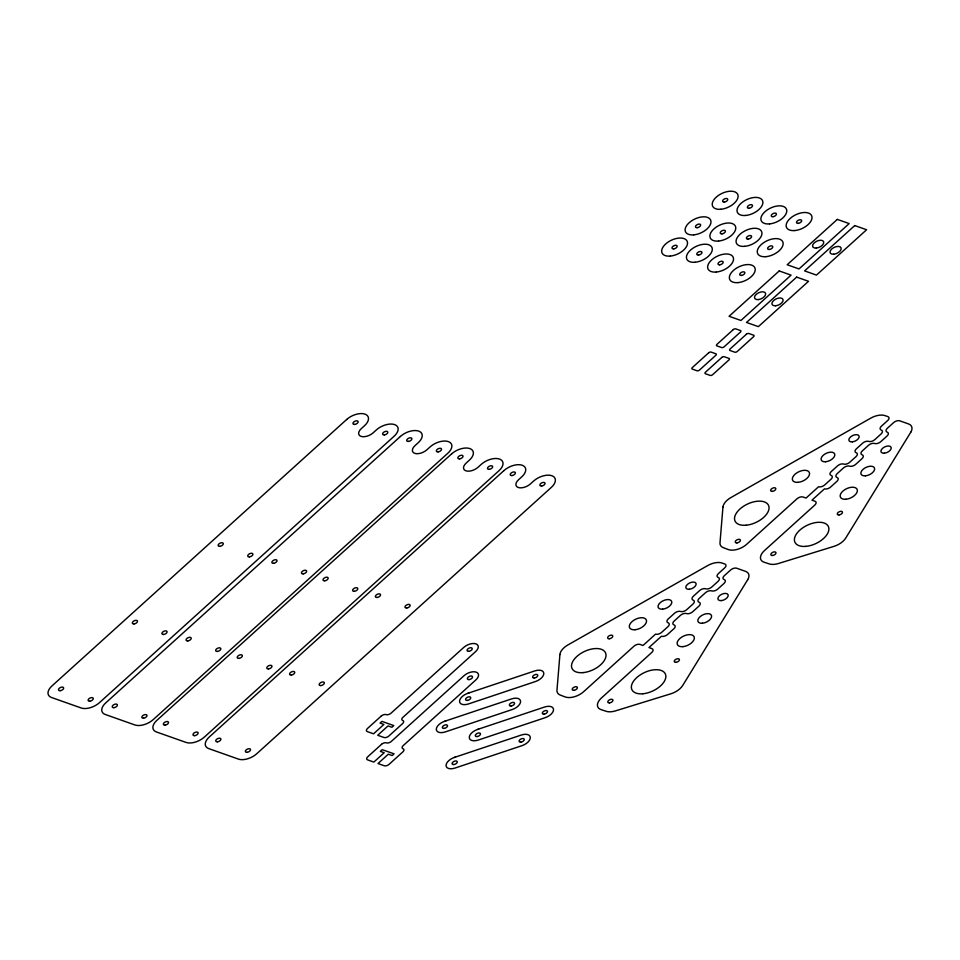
<?xml version="1.0" encoding="UTF-8"?>
<svg xmlns="http://www.w3.org/2000/svg" width="960" height="960" viewBox="0 0 960 960"><rect width="100%" height="100%" fill="white"/><g stroke="black" fill="none" stroke-linecap="round" stroke-linejoin="round"><path stroke-width="1.44" d="M467.832 693.312L534.852 670.896A9.24 5.064 -25.3 0 1 543.804 673.32A9.24 5.064 -25.3 0 1 535.512 681.516L468.504 703.932A9.24 5.064 -25.3 0 1 459.54 701.148A9.24 5.064 -25.3 0 1 468.972 692.976M444.612 721.296L511.632 698.892A9.24 5.064 -25.3 0 1 520.584 701.316A9.24 5.064 -25.3 0 1 512.292 709.512L445.284 731.916A9.24 5.064 -25.3 0 1 436.32 729.132A9.24 5.064 -25.3 0 1 445.752 720.96M477.564 729.444L544.584 707.028A9.24 5.064 -25.3 0 1 553.536 709.464A9.24 5.064 -25.3 0 1 545.256 717.66L478.236 740.064A9.24 5.064 -25.3 0 1 469.272 737.28A9.24 5.064 -25.3 0 1 478.704 729.108M454.344 757.44L521.364 735.024A9.24 5.064 -25.3 0 1 530.316 737.448A9.24 5.064 -25.3 0 1 522.036 745.644L455.016 768.06A9.24 5.064 -25.3 0 1 446.052 765.276A9.24 5.064 -25.3 0 1 455.496 757.104M559.92 654.504L556.968 690.228A13.86 7.584 -25.3 0 0 560.316 695.088L565.212 696.948A13.86 7.584 -25.3 0 0 583.692 691.656L633.948 646.212A4.62 2.532 -25.3 0 1 640.044 644.424L643.02 645.48L655.548 634.14A4.62 2.532 -25.3 0 0 661.656 632.352L667.92 626.688A4.62 2.532 -25.3 0 0 668.088 622.8A4.62 2.532 -25.3 0 1 668.256 618.924L674.532 613.248A4.62 2.532 -25.3 0 1 680.628 611.472A4.62 2.532 -25.3 0 0 686.724 609.684L692.988 604.02A4.62 2.532 -25.3 0 0 693.168 600.132A4.62 2.532 -25.3 0 1 693.336 596.256L699.6 590.58A4.62 2.532 -25.3 0 1 705.696 588.792A4.62 2.532 -25.3 0 0 711.804 587.016L718.068 581.34A4.62 2.532 -25.3 0 0 718.236 577.464A4.62 2.532 -25.3 0 1 718.404 573.576L724.668 567.912A4.62 2.532 -25.3 0 0 724.848 564.036L722.052 563.04A13.86 7.584 -25.3 0 0 707.736 565.548L567.936 644.928A13.86 7.584 -25.3 0 0 559.92 654.504M722.952 507.096L720 542.82A13.86 7.584 -25.3 0 0 723.348 547.68L728.244 549.54A13.86 7.584 -25.3 0 0 746.724 544.248L796.98 498.804A4.62 2.532 -25.3 0 1 803.088 497.016L806.052 498.072L818.58 486.732A4.62 2.532 -25.3 0 0 824.688 484.944L830.952 479.28A4.62 2.532 -25.3 0 0 831.12 475.392A4.62 2.532 -25.3 0 1 831.288 471.516L837.564 465.852A4.62 2.532 -25.3 0 1 843.66 464.064A4.62 2.532 -25.3 0 0 849.756 462.276L856.02 456.612A4.62 2.532 -25.3 0 0 856.2 452.724A4.62 2.532 -25.3 0 1 856.368 448.848L862.632 443.172A4.62 2.532 -25.3 0 1 868.728 441.396A4.62 2.532 -25.3 0 0 874.836 439.608L881.1 433.932A4.62 2.532 -25.3 0 0 881.268 430.056A4.62 2.532 -25.3 0 1 881.436 426.168L887.712 420.504A4.62 2.532 -25.3 0 0 887.88 416.628L885.084 415.632A13.86 7.584 -25.3 0 0 870.768 418.14L730.968 497.52A13.86 7.584 -25.3 0 0 722.952 507.096M747.708 579.684L682.692 685.488A13.86 7.584 -25.3 0 1 670.98 693.756L615.456 710.892A13.86 7.584 -25.3 0 1 606.264 711.324L601.152 709.656A13.86 7.584 -25.3 0 1 601.476 697.944L651.744 652.5A4.62 2.532 -25.3 0 0 651.912 648.624L648.948 647.568L661.476 636.24A4.62 2.532 -25.3 0 0 667.584 634.452L673.848 628.776A4.62 2.532 -25.3 0 0 674.016 624.9A4.62 2.532 -25.3 0 1 674.184 621.012L680.46 615.348A4.62 2.532 -25.3 0 1 686.556 613.56A4.62 2.532 -25.3 0 0 692.652 611.784L698.928 606.108A4.62 2.532 -25.3 0 0 699.096 602.232A4.62 2.532 -25.3 0 1 699.264 598.344L705.528 592.68A4.62 2.532 -25.3 0 1 711.624 590.892A4.62 2.532 -25.3 0 0 717.732 589.104L723.996 583.44A4.62 2.532 -25.3 0 0 724.164 579.564A4.62 2.532 -25.3 0 1 724.332 575.676L730.608 570.012A4.62 2.532 -25.3 0 1 736.704 568.224L745.428 571.308A13.86 7.584 -25.3 0 1 747.708 579.684M910.74 432.276L845.724 538.08A13.86 7.584 -25.3 0 1 834.012 546.348L778.488 563.496A13.86 7.584 -25.3 0 1 769.296 563.916L764.184 562.248A13.86 7.584 -25.3 0 1 764.508 550.536L814.776 505.092A4.62 2.532 -25.3 0 0 814.944 501.216L811.98 500.16L824.52 488.832A4.62 2.532 -25.3 0 0 830.616 487.044L836.88 481.38A4.62 2.532 -25.3 0 0 837.048 477.492A4.62 2.532 -25.3 0 1 837.216 473.616L843.492 467.94A4.62 2.532 -25.3 0 1 849.588 466.152A4.62 2.532 -25.3 0 0 855.684 464.376L861.96 458.7A4.62 2.532 -25.3 0 0 862.128 454.824A4.62 2.532 -25.3 0 1 862.296 450.936L868.56 445.272A4.62 2.532 -25.3 0 1 874.656 443.484A4.62 2.532 -25.3 0 0 880.764 441.696L887.028 436.032A4.62 2.532 -25.3 0 0 887.196 432.156A4.62 2.532 -25.3 0 1 887.364 428.268L893.64 422.604A4.62 2.532 -25.3 0 1 899.736 420.816L908.46 423.9A13.86 7.584 -25.3 0 1 910.74 432.276M346.668 419.484L52.044 685.86A13.86 7.584 -25.3 0 0 51.54 697.5L81.192 707.988A13.86 7.584 -25.3 0 0 99.492 702.624L394.104 436.248A13.86 7.584 -25.3 0 0 394.62 424.596A13.86 7.584 -25.3 0 0 376.32 429.96L373.176 432.792A9.24 5.064 -25.3 0 1 360.984 436.368A9.24 5.064 -25.3 0 1 361.32 428.604L364.452 425.772A13.86 7.584 -25.3 0 0 364.968 414.12A13.86 7.584 -25.3 0 0 346.668 419.484M400.404 436.464L105.78 702.84A13.86 7.584 -25.3 0 0 105.276 714.48L134.928 724.968A13.86 7.584 -25.3 0 0 153.228 719.604L447.84 453.228A13.86 7.584 -25.3 0 0 448.344 441.588A13.86 7.584 -25.3 0 0 430.056 446.94L426.912 449.772A9.24 5.064 -25.3 0 1 414.72 453.348A9.24 5.064 -25.3 0 1 415.056 445.584L418.188 442.752A13.86 7.584 -25.3 0 0 418.692 431.1A13.86 7.584 -25.3 0 0 400.404 436.464M451.548 453.924L156.924 720.3A13.86 7.584 -25.3 0 0 156.42 731.952L186.072 742.428A13.86 7.584 -25.3 0 0 204.372 737.076L498.984 470.7A13.86 7.584 -25.3 0 0 499.5 459.048A13.86 7.584 -25.3 0 0 481.2 464.4L478.068 467.244A9.24 5.064 -25.3 0 1 465.864 470.808A9.24 5.064 -25.3 0 1 466.2 463.044L469.332 460.212A13.86 7.584 -25.3 0 0 469.848 448.572A13.86 7.584 -25.3 0 0 451.548 453.924M503.916 470.604L209.292 736.98A13.86 7.584 -25.3 0 0 208.788 748.62L238.44 759.108A13.86 7.584 -25.3 0 0 256.74 753.744L551.352 487.368A13.86 7.584 -25.3 0 0 551.868 475.728A13.86 7.584 -25.3 0 0 533.568 481.08L530.436 483.912A9.24 5.064 -25.3 0 1 518.232 487.488A9.24 5.064 -25.3 0 1 518.568 479.724L521.7 476.892A13.86 7.584 -25.3 0 0 522.216 465.24A13.86 7.584 -25.3 0 0 503.916 470.604M779.22 270.948L729.072 316.284L740.928 320.472L791.076 275.136L779.22 270.948M837.312 219.396L787.164 264.744L799.02 268.932L849.168 223.584L837.312 219.396M733.284 329.58L716.988 344.316A1.848 1.008 -25.3 0 0 716.916 345.876L721.656 347.544A1.848 1.008 -25.3 0 0 724.104 346.836L740.4 332.1A1.848 1.008 -25.3 0 0 740.472 330.54L735.72 328.872A1.848 1.008 -25.3 0 0 733.284 329.58M708.672 352.8L692.376 367.536A1.848 1.008 -25.3 0 0 692.304 369.096L697.056 370.776A1.848 1.008 -25.3 0 0 699.492 370.056L715.788 355.32A1.848 1.008 -25.3 0 0 715.86 353.772L711.108 352.092A1.848 1.008 -25.3 0 0 708.672 352.8M796.656 277.104L746.508 322.452L758.376 326.64L808.524 281.304L796.656 277.104M854.748 225.564L804.6 270.9L816.456 275.1L866.604 229.752L854.748 225.564M746.412 334.224L730.116 348.96A1.848 1.008 -25.3 0 0 730.044 350.508L734.784 352.188A1.848 1.008 -25.3 0 0 737.232 351.48L753.528 336.744A1.848 1.008 -25.3 0 0 753.588 335.184L748.848 333.504A1.848 1.008 -25.3 0 0 746.412 334.224M721.8 357.444L705.504 372.18A1.848 1.008 -25.3 0 0 705.432 373.74L710.184 375.408A1.848 1.008 -25.3 0 0 712.62 374.7L728.916 359.964A1.848 1.008 -25.3 0 0 728.988 358.404L724.236 356.736A1.848 1.008 -25.3 0 0 721.8 357.444M381.264 716.04L367.464 728.508A3.696 2.028 -25.3 0 0 367.332 731.616L373.56 733.812L383.916 724.452L380.052 723.096L381.936 721.392L393.792 725.58L391.92 727.284L388.056 725.916L377.712 735.276L383.94 737.484A3.696 2.028 -25.3 0 0 388.824 736.056L402.612 723.576A3.696 2.028 -25.3 0 0 402.744 720.48A3.696 2.028 -25.3 0 1 402.876 717.372L475.596 651.624A9.24 5.064 -25.3 0 0 475.932 643.86A9.24 5.064 -25.3 0 0 463.728 647.436L391.02 713.184A3.696 2.028 -25.3 0 1 386.136 714.612A3.696 2.028 -25.3 0 0 381.264 716.04M381.54 744.312L367.752 756.78A3.696 2.028 -25.3 0 0 367.608 759.876L373.836 762.084L384.192 752.724L380.34 751.356L382.212 749.664L394.08 753.852L392.196 755.556L388.344 754.188L377.988 763.548L384.216 765.756A3.696 2.028 -25.3 0 0 389.1 764.316L402.888 751.848A3.696 2.028 -25.3 0 0 403.02 748.752A3.696 2.028 -25.3 0 1 403.164 745.644L475.872 679.896A9.24 5.064 -25.3 0 0 476.208 672.132A9.24 5.064 -25.3 0 0 464.016 675.708L391.296 741.444A3.696 2.028 -25.3 0 1 386.424 742.872A3.696 2.028 -25.3 0 0 381.54 744.312M511.956 475.548A2.772 1.512 -25.3 0 0 515.352 472.656A2.772 1.512 -25.3 0 0 511.128 473.04A2.772 1.512 -25.3 0 0 511.956 475.548M541.608 486.024A2.772 1.512 -25.3 0 0 545.004 483.132A2.772 1.512 -25.3 0 0 540.768 483.516A2.772 1.512 -25.3 0 0 541.608 486.024M469.08 679.596A2.772 1.512 -25.3 0 0 472.488 676.704A2.772 1.512 -25.3 0 0 468.252 677.088A2.772 1.512 -25.3 0 0 469.08 679.596M520.848 742.128A2.772 1.512 -25.3 0 0 524.244 739.248A2.772 1.512 -25.3 0 0 520.008 739.62A2.772 1.512 -25.3 0 0 520.848 742.128M453.828 764.544A2.772 1.512 -25.3 0 0 457.224 761.652A2.772 1.512 -25.3 0 0 452.988 762.036A2.772 1.512 -25.3 0 0 453.828 764.544M544.068 714.144A2.772 1.512 -25.3 0 0 547.464 711.252A2.772 1.512 -25.3 0 0 543.228 711.636A2.772 1.512 -25.3 0 0 544.068 714.144M477.048 736.56A2.772 1.512 -25.3 0 0 480.444 733.668A2.772 1.512 -25.3 0 0 476.208 734.052A2.772 1.512 -25.3 0 0 477.048 736.56M775.656 305.772A6.012 3.288 -25.3 0 0 783.024 299.508A6.012 3.288 -25.3 0 0 773.856 300.336A6.012 3.288 -25.3 0 0 775.656 305.772M758.22 299.604A6.012 3.288 -25.3 0 0 765.588 293.352A6.012 3.288 -25.3 0 0 756.42 294.18A6.012 3.288 -25.3 0 0 758.22 299.604M406.716 607.992A2.772 1.512 -25.3 0 0 410.112 605.1A2.772 1.512 -25.3 0 0 405.876 605.484A2.772 1.512 -25.3 0 0 406.716 607.992M377.112 597.456A2.772 1.512 -25.3 0 0 380.52 594.564A2.772 1.512 -25.3 0 0 376.284 594.948A2.772 1.512 -25.3 0 0 377.112 597.456M247.08 752.316A2.772 1.512 -25.3 0 0 250.488 749.424A2.772 1.512 -25.3 0 0 246.252 749.808A2.772 1.512 -25.3 0 0 247.08 752.316M217.476 741.804A2.772 1.512 -25.3 0 0 220.872 738.912A2.772 1.512 -25.3 0 0 216.648 739.296A2.772 1.512 -25.3 0 0 217.476 741.804M741.432 275.424A2.772 1.512 -25.3 0 0 744.828 272.532A2.772 1.512 -25.3 0 0 740.604 272.916A2.772 1.512 -25.3 0 0 741.432 275.424M738 282.612A13.86 7.584 -25.3 0 0 755.004 268.164A13.86 7.584 -25.3 0 0 733.848 270.072A13.86 7.584 -25.3 0 0 738 282.612M769.344 249.468A2.772 1.512 -25.3 0 0 772.752 246.576A2.772 1.512 -25.3 0 0 768.516 246.96A2.772 1.512 -25.3 0 0 769.344 249.468M765.924 256.668A13.86 7.584 -25.3 0 0 782.928 242.208A13.86 7.584 -25.3 0 0 761.772 244.116A13.86 7.584 -25.3 0 0 765.924 256.668M798.228 223.356A2.772 1.512 -25.3 0 0 801.624 220.464A2.772 1.512 -25.3 0 0 797.4 220.848A2.772 1.512 -25.3 0 0 798.228 223.356M794.796 230.556A13.86 7.584 -25.3 0 0 811.8 216.108A13.86 7.584 -25.3 0 0 790.644 218.016A13.86 7.584 -25.3 0 0 794.796 230.556M719.724 264.84A2.772 1.512 -25.3 0 0 723.132 261.948A2.772 1.512 -25.3 0 0 718.896 262.332A2.772 1.512 -25.3 0 0 719.724 264.84M716.304 272.04A13.86 7.584 -25.3 0 0 733.308 257.58A13.86 7.584 -25.3 0 0 712.152 259.488A13.86 7.584 -25.3 0 0 716.304 272.04M748.152 239.136A2.772 1.512 -25.3 0 0 751.56 236.244A2.772 1.512 -25.3 0 0 747.324 236.628A2.772 1.512 -25.3 0 0 748.152 239.136M744.732 246.336A13.86 7.584 -25.3 0 0 761.736 231.888A13.86 7.584 -25.3 0 0 740.568 233.796A13.86 7.584 -25.3 0 0 744.732 246.336M772.968 216.696A2.772 1.512 -25.3 0 0 776.376 213.804A2.772 1.512 -25.3 0 0 772.14 214.188A2.772 1.512 -25.3 0 0 772.968 216.696M769.548 223.896A13.86 7.584 -25.3 0 0 786.552 209.448A13.86 7.584 -25.3 0 0 765.384 211.356A13.86 7.584 -25.3 0 0 769.548 223.896M749.1 208.26A2.772 1.512 -25.3 0 0 752.496 205.368A2.772 1.512 -25.3 0 0 748.26 205.752A2.772 1.512 -25.3 0 0 749.1 208.26M745.668 215.46A13.86 7.584 -25.3 0 0 762.672 201.012A13.86 7.584 -25.3 0 0 741.516 202.92A13.86 7.584 -25.3 0 0 745.668 215.46M721.98 233.856A2.772 1.512 -25.3 0 0 725.376 230.964A2.772 1.512 -25.3 0 0 721.14 231.348A2.772 1.512 -25.3 0 0 721.98 233.856M718.548 241.056A13.86 7.584 -25.3 0 0 735.552 226.608A13.86 7.584 -25.3 0 0 714.396 228.504A13.86 7.584 -25.3 0 0 718.548 241.056M698.508 255.072A2.772 1.512 -25.3 0 0 701.916 252.18A2.772 1.512 -25.3 0 0 697.68 252.564A2.772 1.512 -25.3 0 0 698.508 255.072M695.088 262.26A13.86 7.584 -25.3 0 0 712.092 247.812A13.86 7.584 -25.3 0 0 690.936 249.72A13.86 7.584 -25.3 0 0 695.088 262.26M320.904 685.572A2.772 1.512 -25.3 0 0 324.3 682.68A2.772 1.512 -25.3 0 0 320.064 683.064A2.772 1.512 -25.3 0 0 320.904 685.572M291.3 675.048A2.772 1.512 -25.3 0 0 294.708 672.156A2.772 1.512 -25.3 0 0 290.472 672.54A2.772 1.512 -25.3 0 0 291.3 675.048M675.996 662.328A2.772 1.512 -25.3 0 0 679.392 659.436A2.772 1.512 -25.3 0 0 675.156 659.82A2.772 1.512 -25.3 0 0 675.996 662.328M609.336 638.76A2.772 1.512 -25.3 0 0 612.744 635.88A2.772 1.512 -25.3 0 0 608.508 636.252A2.772 1.512 -25.3 0 0 609.336 638.76M573.936 690.312A2.772 1.512 -25.3 0 0 577.344 687.42A2.772 1.512 -25.3 0 0 573.108 687.804A2.772 1.512 -25.3 0 0 573.936 690.312M609.516 702.888A2.772 1.512 -25.3 0 0 612.924 699.996A2.772 1.512 -25.3 0 0 608.688 700.38A2.772 1.512 -25.3 0 0 609.516 702.888M459.588 458.868A2.772 1.512 -25.3 0 0 462.984 455.976A2.772 1.512 -25.3 0 0 458.76 456.36A2.772 1.512 -25.3 0 0 459.588 458.868M489.24 469.344A2.772 1.512 -25.3 0 0 492.636 466.464A2.772 1.512 -25.3 0 0 488.4 466.836A2.772 1.512 -25.3 0 0 489.24 469.344M354.348 591.312A2.772 1.512 -25.3 0 0 357.744 588.42A2.772 1.512 -25.3 0 0 353.508 588.804A2.772 1.512 -25.3 0 0 354.348 591.312M324.744 580.788A2.772 1.512 -25.3 0 0 328.14 577.896A2.772 1.512 -25.3 0 0 323.916 578.28A2.772 1.512 -25.3 0 0 324.744 580.788M194.712 735.648A2.772 1.512 -25.3 0 0 198.108 732.756A2.772 1.512 -25.3 0 0 193.884 733.14A2.772 1.512 -25.3 0 0 194.712 735.648M165.108 725.124A2.772 1.512 -25.3 0 0 168.504 722.232A2.772 1.512 -25.3 0 0 164.268 722.616A2.772 1.512 -25.3 0 0 165.108 725.124M268.536 668.904A2.772 1.512 -25.3 0 0 271.932 666.012A2.772 1.512 -25.3 0 0 267.696 666.396A2.772 1.512 -25.3 0 0 268.536 668.904M238.932 658.368A2.772 1.512 -25.3 0 0 242.34 655.476A2.772 1.512 -25.3 0 0 238.104 655.86A2.772 1.512 -25.3 0 0 238.932 658.368M408.444 441.408A2.772 1.512 -25.3 0 0 411.84 438.516A2.772 1.512 -25.3 0 0 407.604 438.888A2.772 1.512 -25.3 0 0 408.444 441.408M438.084 451.884A2.772 1.512 -25.3 0 0 441.492 448.992A2.772 1.512 -25.3 0 0 437.256 449.376A2.772 1.512 -25.3 0 0 438.084 451.884M303.192 573.852A2.772 1.512 -25.3 0 0 306.6 570.96A2.772 1.512 -25.3 0 0 302.364 571.344A2.772 1.512 -25.3 0 0 303.192 573.852M273.6 563.316A2.772 1.512 -25.3 0 0 276.996 560.424A2.772 1.512 -25.3 0 0 272.772 560.808A2.772 1.512 -25.3 0 0 273.6 563.316M143.568 718.176A2.772 1.512 -25.3 0 0 146.964 715.284A2.772 1.512 -25.3 0 0 142.74 715.668A2.772 1.512 -25.3 0 0 143.568 718.176M113.964 707.664A2.772 1.512 -25.3 0 0 117.36 704.772A2.772 1.512 -25.3 0 0 113.124 705.156A2.772 1.512 -25.3 0 0 113.964 707.664M217.38 651.432A2.772 1.512 -25.3 0 0 220.788 648.54A2.772 1.512 -25.3 0 0 216.552 648.924A2.772 1.512 -25.3 0 0 217.38 651.432M187.788 640.908A2.772 1.512 -25.3 0 0 191.184 638.016A2.772 1.512 -25.3 0 0 186.96 638.4A2.772 1.512 -25.3 0 0 187.788 640.908M354.708 424.416A2.772 1.512 -25.3 0 0 358.104 421.536A2.772 1.512 -25.3 0 0 353.868 421.908A2.772 1.512 -25.3 0 0 354.708 424.416M384.36 434.904A2.772 1.512 -25.3 0 0 387.756 432.012A2.772 1.512 -25.3 0 0 383.52 432.396A2.772 1.512 -25.3 0 0 384.36 434.904M249.456 556.872A2.772 1.512 -25.3 0 0 252.864 553.98A2.772 1.512 -25.3 0 0 248.628 554.364A2.772 1.512 -25.3 0 0 249.456 556.872M219.864 546.336A2.772 1.512 -25.3 0 0 223.26 543.444A2.772 1.512 -25.3 0 0 219.036 543.828A2.772 1.512 -25.3 0 0 219.864 546.336M89.832 701.196A2.772 1.512 -25.3 0 0 93.228 698.304A2.772 1.512 -25.3 0 0 89.004 698.688A2.772 1.512 -25.3 0 0 89.832 701.196M60.228 690.684A2.772 1.512 -25.3 0 0 63.624 687.792A2.772 1.512 -25.3 0 0 59.388 688.176A2.772 1.512 -25.3 0 0 60.228 690.684M163.656 634.452A2.772 1.512 -25.3 0 0 167.052 631.56A2.772 1.512 -25.3 0 0 162.816 631.944A2.772 1.512 -25.3 0 0 163.656 634.452M134.052 623.928A2.772 1.512 -25.3 0 0 137.448 621.036A2.772 1.512 -25.3 0 0 133.224 621.42A2.772 1.512 -25.3 0 0 134.052 623.928M511.104 705.996A2.772 1.512 -25.3 0 0 514.512 703.104A2.772 1.512 -25.3 0 0 510.276 703.488A2.772 1.512 -25.3 0 0 511.104 705.996M444.096 728.412A2.772 1.512 -25.3 0 0 447.492 725.52A2.772 1.512 -25.3 0 0 443.256 725.904A2.772 1.512 -25.3 0 0 444.096 728.412M534.324 678.012A2.772 1.512 -25.3 0 0 537.732 675.12A2.772 1.512 -25.3 0 0 533.496 675.504A2.772 1.512 -25.3 0 0 534.324 678.012M467.304 700.416A2.772 1.512 -25.3 0 0 470.712 697.524A2.772 1.512 -25.3 0 0 466.476 697.908A2.772 1.512 -25.3 0 0 467.304 700.416M468.804 651.324A2.772 1.512 -25.3 0 0 472.212 648.444A2.772 1.512 -25.3 0 0 467.976 648.816A2.772 1.512 -25.3 0 0 468.804 651.324M724.32 202.08A2.772 1.512 -25.3 0 0 727.716 199.188A2.772 1.512 -25.3 0 0 723.492 199.572A2.772 1.512 -25.3 0 0 724.32 202.08M720.9 209.268A13.86 7.584 -25.3 0 0 737.892 194.82A13.86 7.584 -25.3 0 0 716.736 196.728A13.86 7.584 -25.3 0 0 720.9 209.268M697.2 227.676A2.772 1.512 -25.3 0 0 700.596 224.784A2.772 1.512 -25.3 0 0 696.372 225.168A2.772 1.512 -25.3 0 0 697.2 227.676M693.768 234.864A13.86 7.584 -25.3 0 0 710.772 220.416A13.86 7.584 -25.3 0 0 689.616 222.324A13.86 7.584 -25.3 0 0 693.768 234.864M673.74 248.88A2.772 1.512 -25.3 0 0 677.136 246A2.772 1.512 -25.3 0 0 672.9 246.372A2.772 1.512 -25.3 0 0 673.74 248.88M670.308 256.08A13.86 7.584 -25.3 0 0 687.312 241.632A13.86 7.584 -25.3 0 0 666.156 243.54A13.86 7.584 -25.3 0 0 670.308 256.08M833.748 254.232A6.012 3.288 -25.3 0 0 841.116 247.968A6.012 3.288 -25.3 0 0 831.948 248.796A6.012 3.288 -25.3 0 0 833.748 254.232M816.312 248.064A6.012 3.288 -25.3 0 0 823.68 241.8A6.012 3.288 -25.3 0 0 814.512 242.628A6.012 3.288 -25.3 0 0 816.312 248.064M682.884 646.656A9.24 5.064 -25.3 0 0 694.212 637.02A9.24 5.064 -25.3 0 0 680.112 638.292A9.24 5.064 -25.3 0 0 682.884 646.656M702.432 623.244A7.392 4.044 -25.3 0 0 711.504 615.54A7.392 4.044 -25.3 0 0 700.224 616.548A7.392 4.044 -25.3 0 0 702.432 623.244M721.332 600.612A5.544 3.036 -25.3 0 0 728.124 594.828A5.544 3.036 -25.3 0 0 719.664 595.596A5.544 3.036 -25.3 0 0 721.332 600.612M635.052 629.748A9.24 5.064 -25.3 0 0 646.392 620.112A9.24 5.064 -25.3 0 0 632.28 621.384A9.24 5.064 -25.3 0 0 635.052 629.748M662.628 609.168A7.392 4.044 -25.3 0 0 671.7 601.464A7.392 4.044 -25.3 0 0 660.42 602.484A7.392 4.044 -25.3 0 0 662.628 609.168M689.268 589.272A5.544 3.036 -25.3 0 0 696.072 583.5A5.544 3.036 -25.3 0 0 687.6 584.256A5.544 3.036 -25.3 0 0 689.268 589.272M642.9 693.768A18.48 10.116 -25.3 0 0 665.568 674.508A18.48 10.116 -25.3 0 0 637.356 677.052A18.48 10.116 -25.3 0 0 642.9 693.768M583.056 672.624A18.48 10.116 -25.3 0 0 605.724 653.352A18.48 10.116 -25.3 0 0 577.512 655.896A18.48 10.116 -25.3 0 0 583.056 672.624M839.028 514.92A2.772 1.512 -25.3 0 0 842.424 512.028A2.772 1.512 -25.3 0 0 838.188 512.412A2.772 1.512 -25.3 0 0 839.028 514.92M772.368 491.364A2.772 1.512 -25.3 0 0 775.776 488.472A2.772 1.512 -25.3 0 0 771.54 488.844A2.772 1.512 -25.3 0 0 772.368 491.364M736.968 542.904A2.772 1.512 -25.3 0 0 740.376 540.012A2.772 1.512 -25.3 0 0 736.14 540.396A2.772 1.512 -25.3 0 0 736.968 542.904M772.548 555.48A2.772 1.512 -25.3 0 0 775.956 552.588A2.772 1.512 -25.3 0 0 771.72 552.972A2.772 1.512 -25.3 0 0 772.548 555.48M845.916 499.248A9.24 5.064 -25.3 0 0 857.244 489.612A9.24 5.064 -25.3 0 0 843.144 490.884A9.24 5.064 -25.3 0 0 845.916 499.248M865.464 475.836A7.392 4.044 -25.3 0 0 874.536 468.132A7.392 4.044 -25.3 0 0 863.256 469.14A7.392 4.044 -25.3 0 0 865.464 475.836M884.364 453.204A5.544 3.036 -25.3 0 0 891.156 447.42A5.544 3.036 -25.3 0 0 882.696 448.188A5.544 3.036 -25.3 0 0 884.364 453.204M798.084 482.34A9.24 5.064 -25.3 0 0 809.424 472.704A9.24 5.064 -25.3 0 0 795.312 473.976A9.24 5.064 -25.3 0 0 798.084 482.34M825.66 461.76A7.392 4.044 -25.3 0 0 834.732 454.056A7.392 4.044 -25.3 0 0 823.452 455.076A7.392 4.044 -25.3 0 0 825.66 461.76M852.3 441.864A5.544 3.036 -25.3 0 0 859.104 436.092A5.544 3.036 -25.3 0 0 850.632 436.848A5.544 3.036 -25.3 0 0 852.3 441.864M805.932 546.36A18.48 10.116 -25.3 0 0 828.6 527.1A18.48 10.116 -25.3 0 0 800.388 529.644A18.48 10.116 -25.3 0 0 805.932 546.36M746.088 525.216A18.48 10.116 -25.3 0 0 768.756 505.944A18.48 10.116 -25.3 0 0 740.544 508.488A18.48 10.116 -25.3 0 0 746.088 525.216"/></g></svg>
